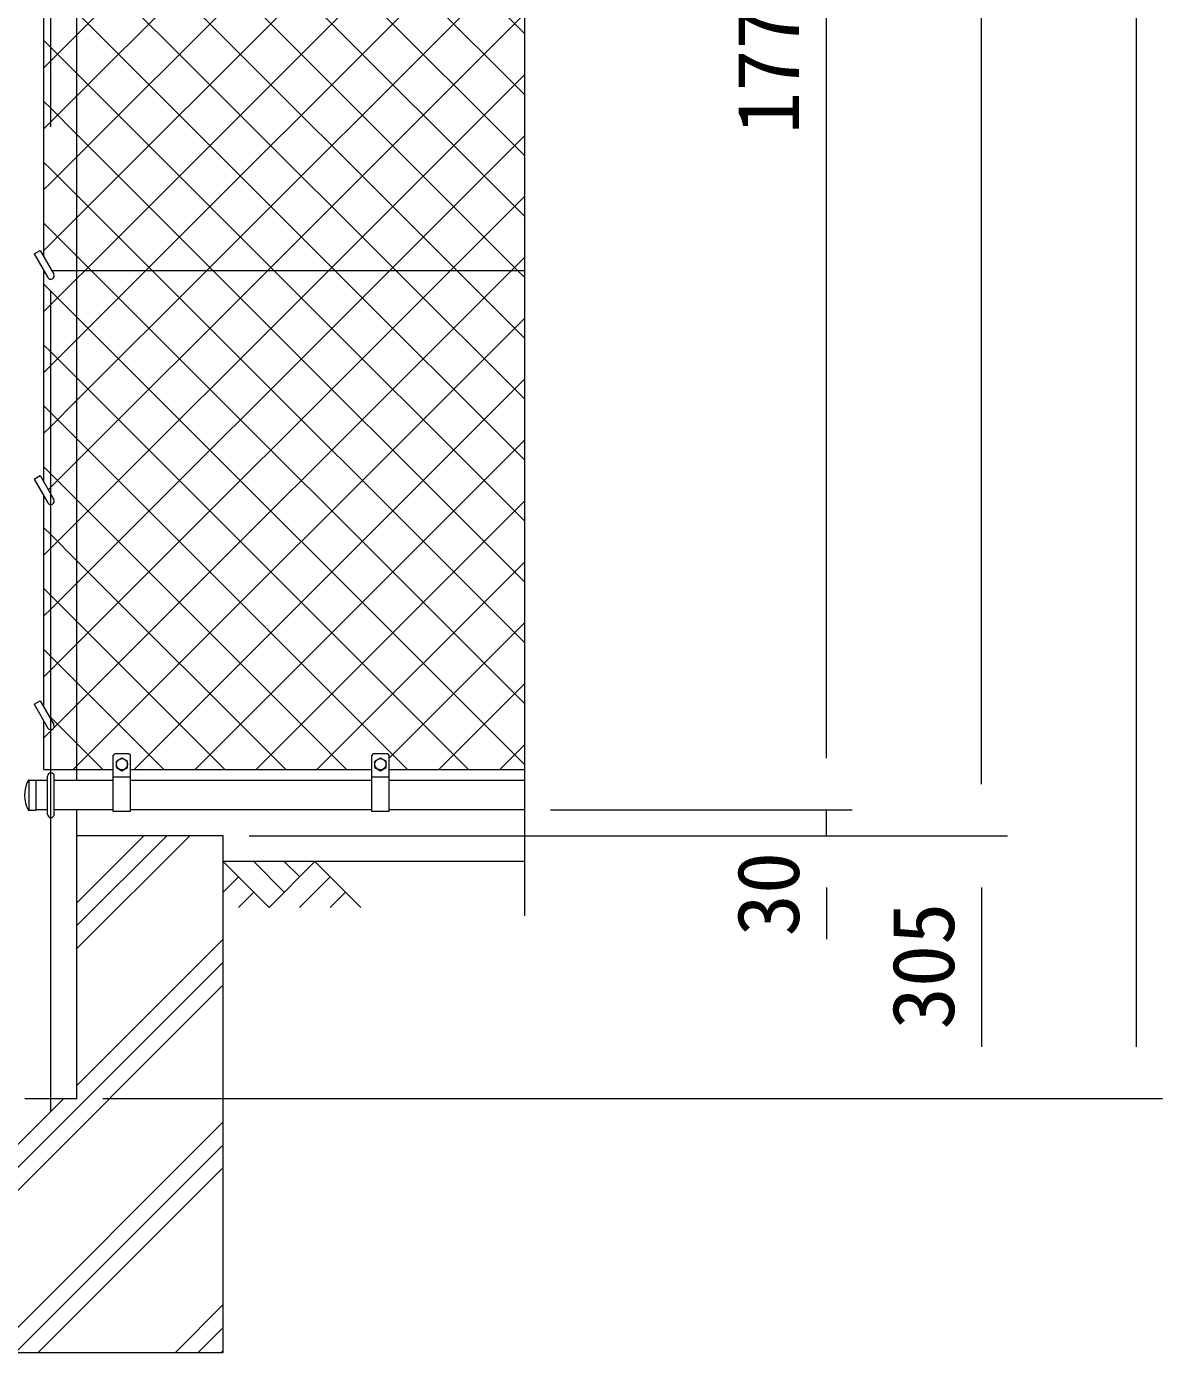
# Model space of a CAD drawing. Units: millimetres, scale not verified. Extents: x -6300 to 6300, y -4455 to 4455.
# Drawn here: x -2065 to -747, y -1649 to -110 of the extents above; entities that cross this region are included whole.
import ezdxf
from ezdxf.enums import TextEntityAlignment as Align

# ---------------------------------------------------------------- set-up
doc = ezdxf.new("R2010")
doc.units = ezdxf.units.MM
doc.header["$LTSCALE"] = 30
doc.linetypes.add('USER1', pattern=[50.8, 31.75, -6.35, 6.35, -6.35])
for name, color, linetype, lineweight in [('0-0_D-STR1', 1, 'Continuous', 18), ('0-1_D-STR3', 3, 'Continuous', 13), ('0-2_D-BMK', 2, 'USER1', 13), ('0-3_D-STR4', 7, 'Continuous', 9), ('0-4_D-BGD', 7, 'Continuous', 9), ('0-5_D-DCR-HCH', 7, 'Continuous', 9), ('0-6_D-STR-DIM', 7, 'Continuous', 9)]:
    doc.layers.add(name, color=color, linetype=linetype, lineweight=lineweight)
doc.styles.add('ＭＳ ゴシック', font='')
doc.styles.get('ＭＳ ゴシック').set_extended_font_data('MS Gothic')

msp = doc.modelspace()

# ---------------------------------------------------------------- linework, layer by layer
at = {"layer": '0-0_D-STR1'}
for p, q in [((-2006.9, -985.05), (-2006.9, 1416.95)), ((-2062.48, -984.55), (-2054.15, -984.55)), ((-2062.15, -1019.55), (-2062.15, -984.55)), ((-2054.15, -1019.55), (-2054.15, -984.55)), ((-2041.15, -985.05), (-2054.15, -985.05)), ((-1964.65, -985.05), (-2033.15, -985.05)), ((-1664.65, -985.05), (-1944.65, -985.05)), ((-1487.15, -985.05), (-1644.65, -985.05)), ((-2062.48, -1019.55), (-2054.15, -1019.55)), ((-2041.15, -1019.05), (-2054.15, -1019.05)), ((-1964.65, -1019.05), (-2033.15, -1019.05)), ((-1664.65, -1019.05), (-1944.65, -1019.05)), ((-1487.15, -1019.05), (-1644.65, -1019.05))]:
    msp.add_line(p, q, dxfattribs=at)
msp.add_lwpolyline([(-2067.4, -1354.05), (-2006.9, -1354.05), (-2006.9, -1019.05)], dxfattribs=at)
for centre, radius, start, end in [((-2031.92, -1002.05), 35.72, 151.52136, 208.47864), ((-2062.48, -985.55), 1, 90, 147.70173), ((-2062.48, -1018.55), 1, 212.29827, 270)]:
    msp.add_arc(centre, radius, start, end, dxfattribs=at)
at = {"layer": '0-1_D-STR3'}
for p, q in [((-2045.15, -377.19), (-2045.15, -85.69)), ((-2056.54, -373.46), (-2049.61, -369.46)), ((-2049.61, -369.46), (-2033.68, -397.05)), ((-2056.54, -373.46), (-2040.61, -401.05)), ((-2045.15, -638.69), (-2045.15, -393.19)), ((-1487.15, -393.05), (-2035.99, -393.05)), ((-2056.54, -634.96), (-2049.61, -630.96)), ((-2049.61, -630.96), (-2033.68, -658.55)), ((-2056.54, -634.96), (-2040.61, -662.55)), ((-2045.15, -900.19), (-2045.15, -654.69)), ((-2056.54, -896.46), (-2049.61, -892.46)), ((-2049.61, -892.46), (-2033.68, -920.05)), ((-2056.54, -896.46), (-2040.61, -924.05)), ((-2045.15, -972.05), (-2045.15, -916.19)), ((-1946.65, -954.05), (-1962.65, -954.05)), ((-1646.65, -954.05), (-1662.65, -954.05)), ((-1964.65, -1021.05), (-1964.65, -956.05)), ((-1961.15, -969.79), (-1961.15, -962.31)), ((-1961.15, -969.79), (-1954.65, -973.55)), ((-1954.65, -973.55), (-1948.15, -969.79)), ((-1948.15, -969.79), (-1948.15, -962.31)), ((-1944.65, -1021.05), (-1944.65, -956.05)), ((-1664.65, -1021.05), (-1664.65, -956.05)), ((-1661.15, -969.79), (-1661.15, -962.31)), ((-1661.15, -969.79), (-1654.65, -973.55)), ((-1654.65, -973.55), (-1648.15, -969.79)), ((-1648.15, -969.79), (-1648.15, -962.31)), ((-1644.65, -1021.05), (-1644.65, -956.05)), ((-2045.15, -972.05), (-1964.65, -972.05)), ((-2041.15, -1024.05), (-2041.15, -980.05)), ((-2033.15, -1024.05), (-2033.15, -980.05)), ((-1944.65, -981.05), (-1964.65, -981.05)), ((-1944.65, -972.05), (-1664.65, -972.05)), ((-1644.65, -981.05), (-1664.65, -981.05)), ((-1644.65, -972.05), (-1487.15, -972.05)), ((-1944.65, -1021.05), (-1964.65, -1021.05)), ((-1644.65, -1021.05), (-1664.65, -1021.05))]:
    msp.add_line(p, q, dxfattribs=at)
for points in [[(-1961.15, -962.31), (-1954.65, -958.55), (-1948.15, -962.31)], [(-1661.15, -962.31), (-1654.65, -958.55), (-1648.15, -962.31)]]:
    msp.add_lwpolyline(points, dxfattribs=at)
for centre in [(-1954.65, -966.05), (-1654.65, -966.05)]:
    msp.add_circle(centre, 6.49, dxfattribs=at)
for centre, radius, start, end in [((-2037.15, -399.05), 4, 210, 30), ((-2037.15, -660.55), 4, 210, 30), ((-2037.15, -922.05), 4, 210, 30), ((-1962.65, -956.05), 2, 90, 180), ((-1946.65, -956.05), 2, 0, 90), ((-1662.65, -956.05), 2, 90, 180), ((-1646.65, -956.05), 2, 0, 90), ((-2037.15, -980.05), 4, 0, 180), ((-2037.15, -1024.05), 4, 180, 0)]:
    msp.add_arc(centre, radius, start, end, dxfattribs=at)
at = {"layer": '0-2_D-BMK'}
msp.add_line((-2037.15, -1369.05), (-2037.15, 1490.95), dxfattribs=at)
at = {"layer": '0-3_D-STR4'}
msp.add_line((-1837.15, -1049.05), (-2006.9, -1049.05), dxfattribs=at)
msp.add_lwpolyline([(-2237.15, -1049.05), (-2237.15, -1649.05), (-1837.15, -1649.05), (-1837.15, -1049.05)], dxfattribs=at)
at = {"layer": '0-4_D-BGD'}
msp.add_line((-1487.15, -1079.05), (-1837.15, -1079.05), dxfattribs=at)
at = {"layer": '0-5_D-DCR-HCH'}
for p, q in [((-2006.9, -119.26), (-1665.69, 221.95)), ((-2006.9, -189.97), (-1594.98, 221.95)), ((-2006.9, -260.68), (-1524.27, 221.95)), ((-1487.15, -118.11), (-1827.2, 221.95)), ((-1487.15, -188.82), (-1884.11, 208.14)), ((-1487.15, -259.53), (-1909.99, 163.31)), ((-1997.85, -393.05), (-1487.15, 117.65)), ((-1487.15, -330.24), (-1935.87, 118.49)), ((-1495.05, -393.05), (-1961.75, 73.66)), ((-1927.14, -393.05), (-1487.15, 46.94)), ((-1565.76, -393.05), (-1987.63, 28.83)), ((-1856.43, -393.05), (-1487.15, -23.77)), ((-2037.15, -149.51), (-2006.9, -119.26)), ((-2037.15, -133.79), (-2045.15, -125.79)), ((-2006.9, -164.04), (-2037.15, -133.79)), ((-2045.15, -157.51), (-2037.15, -149.51)), ((-1777.89, -393.05), (-2006.9, -164.04)), ((-1715, -393.05), (-1487.15, -165.19)), ((-2037.15, -204.5), (-2045.15, -196.5)), ((-2037.15, -220.22), (-2006.9, -189.97)), ((-2006.9, -234.75), (-2037.15, -204.5)), ((-2045.15, -228.22), (-2037.15, -220.22)), ((-1848.6, -393.05), (-2006.9, -234.75)), ((-1644.29, -393.05), (-1487.15, -235.9)), ((-2037.15, -290.93), (-2006.9, -260.68)), ((-2037.15, -275.21), (-2045.15, -267.21)), ((-2006.9, -305.46), (-2037.15, -275.21)), ((-2045.15, -298.93), (-2037.15, -290.93)), ((-1919.31, -393.05), (-2006.9, -305.46)), ((-1573.58, -393.05), (-1487.15, -306.61)), ((-2037.15, -345.92), (-2045.15, -337.92)), ((-2006.9, -376.17), (-2037.15, -345.92)), ((-1990.02, -393.05), (-2006.9, -376.17)), ((-2006.9, -402.1), (-1997.85, -393.05)), ((-2006.9, -472.81), (-1927.14, -393.05)), ((-2006.9, -543.52), (-1856.43, -393.05)), ((-2006.9, -684.94), (-1715, -393.05)), ((-2006.9, -755.65), (-1644.29, -393.05)), ((-2006.9, -826.36), (-1573.58, -393.05)), ((-1487.15, -895.92), (-1990.02, -393.05)), ((-1487.15, -825.21), (-1919.31, -393.05)), ((-1487.15, -754.5), (-1848.6, -393.05)), ((-1487.15, -683.79), (-1777.89, -393.05)), ((-1487.15, -471.66), (-1565.76, -393.05)), ((-1487.15, -400.95), (-1495.05, -393.05)), ((-2037.15, -432.35), (-2006.9, -402.1)), ((-2045.15, -440.35), (-2037.15, -432.35)), ((-2037.15, -503.06), (-2006.9, -472.81)), ((-2037.15, -487.35), (-2045.15, -479.35)), ((-2006.9, -517.6), (-2037.15, -487.35)), ((-2045.15, -511.06), (-2037.15, -503.06)), ((-1552.44, -972.05), (-2006.9, -517.6)), ((-1940.45, -972.05), (-1487.15, -518.74)), ((-2037.15, -558.06), (-2045.15, -550.06)), ((-2037.15, -573.77), (-2006.9, -543.52)), ((-2006.9, -588.31), (-2037.15, -558.06)), ((-2045.15, -581.77), (-2037.15, -573.77)), ((-1623.15, -972.05), (-2006.9, -588.31)), ((-1869.74, -972.05), (-1487.15, -589.45)), ((-1799.03, -972.05), (-1487.15, -660.17)), ((-2037.15, -699.48), (-2045.15, -691.48)), ((-2037.15, -715.19), (-2006.9, -684.94)), ((-2006.9, -729.73), (-2037.15, -699.48)), ((-2045.15, -723.19), (-2037.15, -715.19)), ((-1764.58, -972.05), (-2006.9, -729.73)), ((-1728.32, -972.05), (-1487.15, -730.88)), ((-2037.15, -770.19), (-2045.15, -762.19)), ((-2037.15, -785.9), (-2006.9, -755.65)), ((-2006.9, -800.44), (-2037.15, -770.19)), ((-2045.15, -793.9), (-2037.15, -785.9)), ((-1835.29, -972.05), (-2006.9, -800.44)), ((-1644.65, -959.09), (-1487.15, -801.59)), ((-2037.15, -856.61), (-2006.9, -826.36)), ((-2037.15, -840.9), (-2045.15, -832.9)), ((-2006.9, -871.15), (-2037.15, -840.9)), ((-2045.15, -864.61), (-2037.15, -856.61)), ((-1906, -972.05), (-2006.9, -871.15)), ((-1586.9, -972.05), (-1487.15, -872.3)), ((-1516.19, -972.05), (-1487.15, -943.01)), ((-2006.9, -1179.92), (-1876.03, -1049.05)), ((-2006.9, -1153.4), (-1902.55, -1049.05)), ((-2006.9, -1126.88), (-1929.06, -1049.05)), ((-1783.93, -1132.26), (-1837.15, -1079.05)), ((-1766.2, -1114.52), (-1801.67, -1079.05)), ((-1730.72, -1079.05), (-1783.93, -1132.26)), ((-1748.37, -1096.88), (-1766.2, -1079.05)), ((-1730.72, -1079.05), (-1677.51, -1132.26)), ((-1819.41, -1096.79), (-1837.15, -1114.44)), ((-1712.98, -1096.79), (-1748.62, -1132.26)), ((-1801.67, -1114.52), (-1819.49, -1132.26)), ((-1695.25, -1114.52), (-1713.07, -1132.26)), ((-2006.9, -1339.01), (-1837.15, -1169.26)), ((-2237.15, -1595.78), (-1837.15, -1195.78)), ((-2237.15, -1622.3), (-1837.15, -1222.3)), ((-2237.15, -1569.26), (-2021.93, -1354.05)), ((-2104.8, -1649.05), (-1837.15, -1381.4)), ((-2078.28, -1649.05), (-1837.15, -1407.91)), ((-2051.76, -1649.05), (-1837.15, -1434.43)), ((-1892.67, -1649.05), (-1837.15, -1593.53)), ((-1866.15, -1649.05), (-1837.15, -1620.04)), ((-1839.63, -1649.05), (-1837.15, -1646.56))]:
    msp.add_line(p, q, dxfattribs=at)
for points in [[(-2045.15, -369.64), (-2037.15, -361.64), (-2006.9, -331.39), (-1496.72, 178.79)], [(-1487.15, -542.37), (-1636.47, -393.05), (-2006.9, -22.62), (-2013.52, -16)], [(-1487.15, -613.08), (-1707.18, -393.05), (-2006.9, -93.33), (-2037.15, -63.08)], [(-2040.1, -647.43), (-2037.15, -644.48), (-2006.9, -614.23), (-1785.71, -393.05), (-1487.15, -94.48)], [(-2033.49, -923.67), (-2006.9, -897.07), (-1502.87, -393.05), (-1487.15, -377.32)], [(-1487.15, -966.64), (-2006.9, -446.89), (-2037.15, -416.64), (-2045.15, -408.64)], [(-2011.16, -972.05), (-2006.9, -967.78), (-1487.15, -448.03)], [(-1693.86, -972.05), (-2006.9, -659.02), (-2037.15, -628.77), (-2045.15, -620.77)], [(-1976.71, -972.05), (-2006.9, -941.86), (-2037.15, -911.61), (-2040.48, -908.28)], [(-2045.15, -935.32), (-2037.15, -927.32), (-2035.51, -925.68)]]:
    msp.add_lwpolyline(points, dxfattribs=at)
at = {"layer": '0-6_D-STR-DIM'}
for p, q in [((-777.15, -1294.05), (-777.15, 1415.95)), ((-957.15, -989.05), (-957.15, 1390.95)), ((-1137.15, -959.05), (-1137.15, 690.95)), ((-1487.15, -1142.05), (-1487.15, 175.3)), ((-1137.15, -959.05), (-1137.15, -899.05)), ((-1457.15, -1019.05), (-1107.15, -1019.05)), ((-1457.15, -1019.05), (-1107.15, -1019.05)), ((-1137.15, -1049.05), (-1137.15, -1019.05)), ((-1807.15, -1049.05), (-1107.15, -1049.05)), ((-1807.15, -1049.05), (-927.15, -1049.05)), ((-1807.15, -1049.05), (-927.15, -1049.05)), ((-1137.15, -1109.05), (-1137.15, -1169.05)), ((-957.15, -1109.05), (-957.15, -1294.05)), ((-1976.9, -1354.05), (-747.15, -1354.05)), ((-1976.9, -1354.05), (-927.15, -1354.05))]:
    msp.add_line(p, q, dxfattribs=at)

# ---------------------------------------------------------------- texts
at = {"layer": '0-6_D-STR-DIM', "style": 'ＭＳ ゴシック'}
for s, p in [('1770', (-1147.27, -234.4)), ('30', (-1147.27, -1165.9)), ('305', (-967.27, -1273.89))]:
    msp.add_text(s, height=72.14, rotation=90, dxfattribs=at).set_placement(p, align=Align.BOTTOM_LEFT)

doc.saveas('drawing.dxf')
